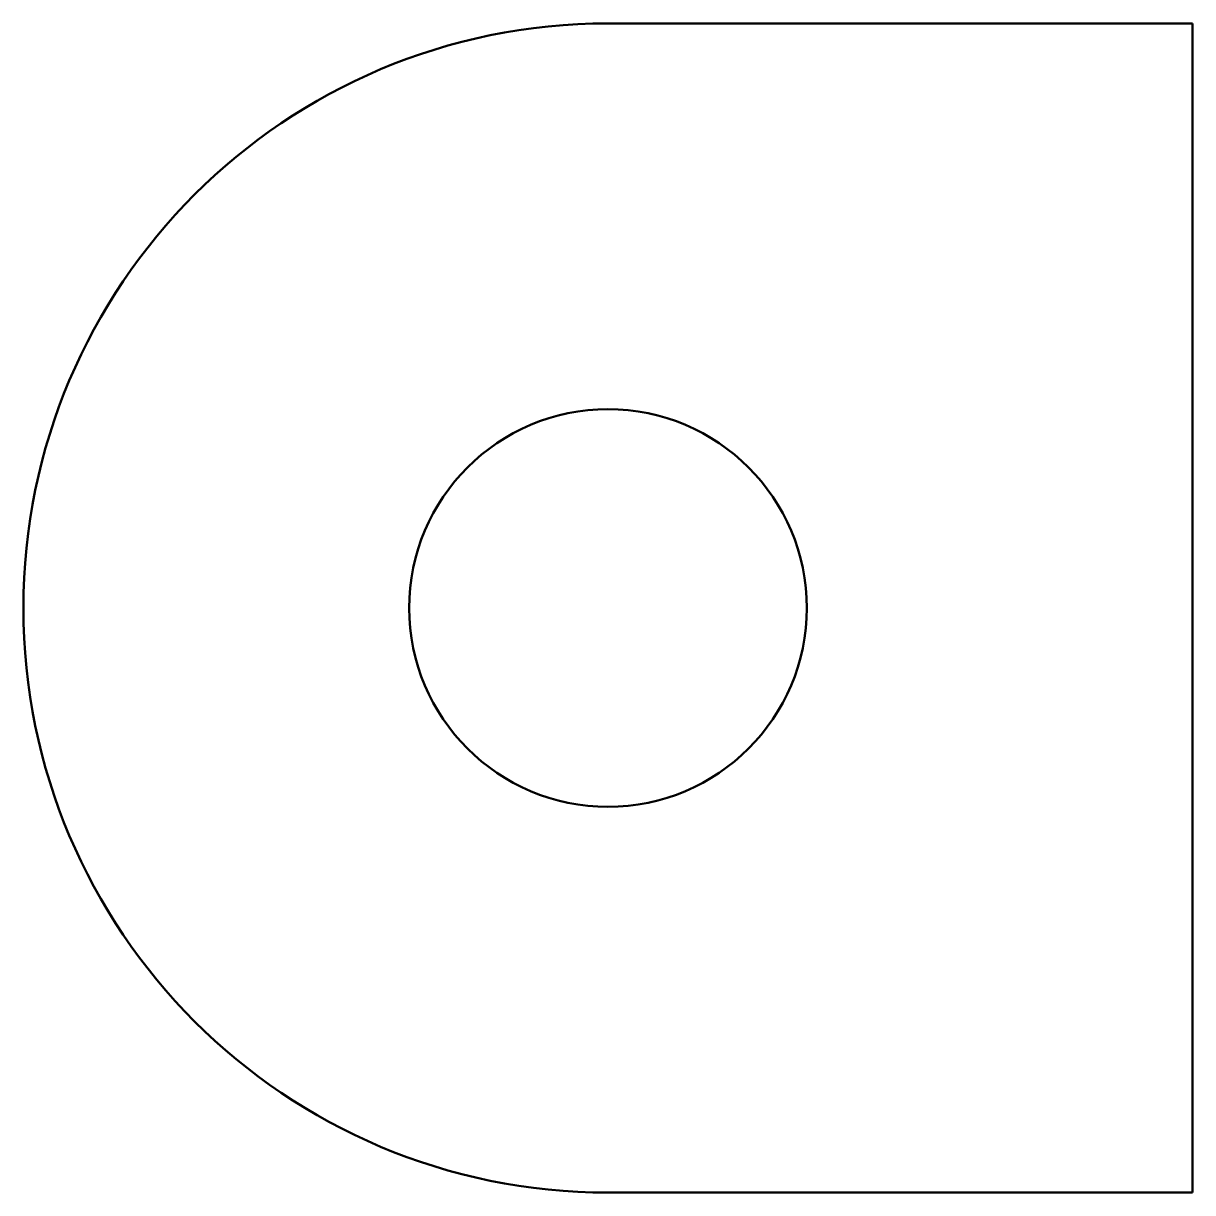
# Model space of a CAD drawing. Header units: millimetres. Extents: x 0 to 50, y 0 to 50.
import ezdxf

# ---------------------------------------------------------------- set-up
doc = ezdxf.new("R2010")
doc.units = ezdxf.units.MM
doc.layers.add('IV_INTERIOR_PROFILES', color=7, linetype='Continuous', lineweight=50)
doc.layers.add('IV_OUTER_PROFILE', color=7, linetype='Continuous', lineweight=50)

msp = doc.modelspace()

# ---------------------------------------------------------------- linework, layer by layer
at = {"layer": 'IV_INTERIOR_PROFILES'}
msp.add_circle((25, 25), 8.5, dxfattribs=at)
at = {"layer": 'IV_OUTER_PROFILE'}
for p, q in [((25, 50), (50, 50)), ((50, 50), (50, 0)), ((50, 0), (25, 0))]:
    msp.add_line(p, q, dxfattribs=at)
msp.add_arc((25, 25), 25, 90, 270, dxfattribs=at)

doc.saveas('drawing.dxf')
